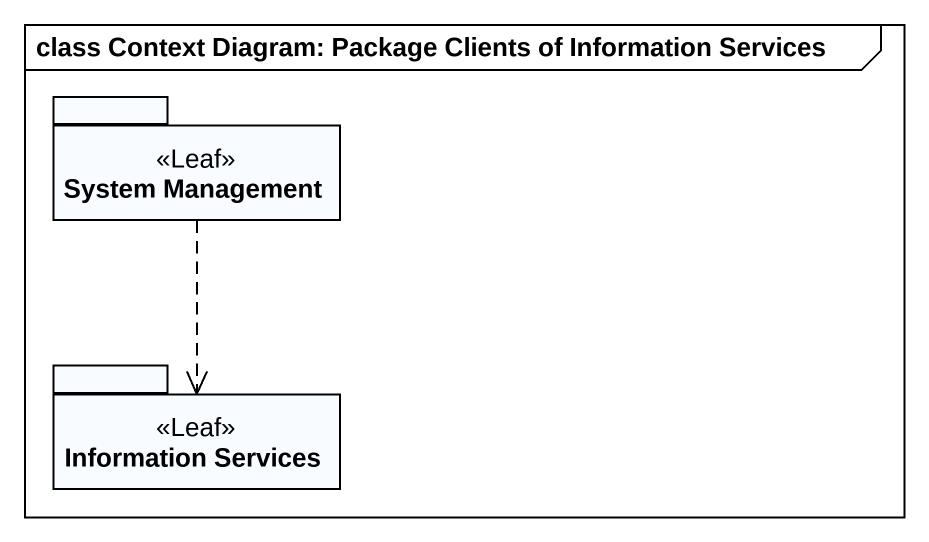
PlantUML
@startuml
mainframe class Context Diagram: Package Clients of Information Services
package "System Management" as System_Management <<Leaf>> {
}
package "Information Services" as Information_Services <<Leaf>> {
}
System_Management ..> Information_Services
@enduml
